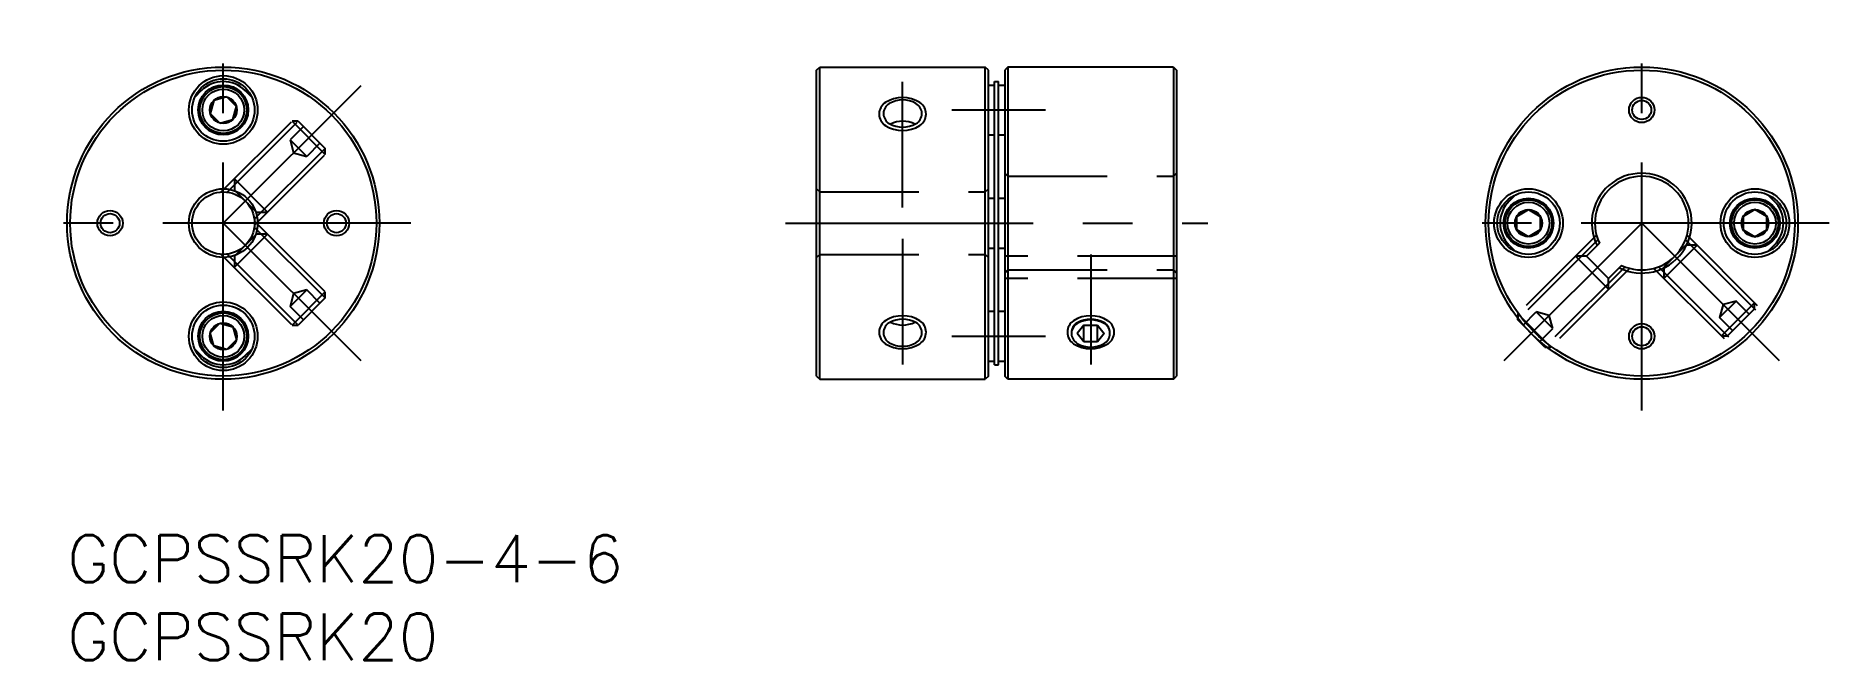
# Model space of a CAD drawing. Extents: x -2 to 113, y -8 to 32.
import ezdxf

# ---------------------------------------------------------------- set-up
doc = ezdxf.new("R2010")
doc.units = 0
doc.header["$LTSCALE"] = 0.5
doc.linetypes.add('CENTER', pattern=[50.8, 31.75, -6.35, 6.35, -6.35])
doc.linetypes.add('DASHED', pattern=[19.05, 12.7, -6.35])
for name, color, linetype in [('MSM_CENTER', 1, 'CENTER'), ('MSM_CONTINUOUS', 7, 'CONTINUOUS'), ('MSM_DASHED', 4, 'DASHED'), ('MSM_NARROW', 5, 'CONTINUOUS'), ('MSM_PART_NUMBER', 7, 'CONTINUOUS')]:
    doc.layers.add(name, color=color, linetype=linetype)
doc.styles.get("Standard").update_dxf_attribs({"font": 'txt.shx', "height": 2, "bigfont": 'bigfont.shx'})

# ---------------------------------------------------------------- blocks, each defined once
blk = doc.blocks.new('*U25')
at = {"layer": 'MSM_PART_NUMBER'}
blk.add_text('GCPSSRK20-4-6', height=3, dxfattribs=at).set_placement((0, -3))
blk = doc.blocks.new('*U26')
at = {"layer": 'MSM_PART_NUMBER'}
blk.add_text('GCPSSRK20', height=3, dxfattribs=at).set_placement((0, -8))

msp = doc.modelspace()

# ---------------------------------------------------------------- linework, layer by layer
at = {"layer": 'MSM_CENTER'}
for p, q in [((10, 8), (10, 32)), ((100.82, 8), (100.82, 32)), ((10, 20), (18.82, 28.82)), ((53.49, 21), (53.49, 29.05)), ((56.64, 27.25), (62.65, 27.25)), ((22, 20), (-2, 20)), ((18.82, 11.18), (10, 20)), ((45.99, 20), (73.04, 20)), ((112.82, 20), (88.82, 20)), ((100.82, 20), (92, 11.18)), ((109.64, 11.18), (100.82, 20)), ((53.49, 19), (53.49, 10.95)), ((65.54, 18), (65.54, 10.95)), ((56.64, 12.75), (62.65, 12.75))]:
    msp.add_line(p, q, dxfattribs=at)
at = {"layer": 'MSM_CONTINUOUS'}
for p, q in [((47.99, 29.8), (48.19, 30)), ((48.19, 10), (48.19, 30)), ((48.19, 30), (58.79, 30)), ((58.79, 10), (58.79, 30)), ((58.99, 29.8), (58.79, 30)), ((60.24, 30), (60.04, 29.8)), ((60.24, 30), (60.24, 10)), ((70.84, 30), (60.24, 30)), ((70.84, 30), (70.84, 10)), ((70.84, 30), (71.04, 29.8)), ((47.99, 10.2), (47.99, 29.8)), ((58.99, 10.2), (58.99, 29.8)), ((58.99, 28.85), (59.39, 28.85)), ((59.39, 10.93), (59.39, 29.07)), ((59.39, 29.07), (59.64, 29.07)), ((59.64, 10.93), (59.64, 29.07)), ((59.64, 28.85), (60.04, 28.85)), ((60.04, 29.8), (60.04, 10.2)), ((71.04, 29.8), (71.04, 10.2)), ((8.59, 28.49), (8.18, 28.08)), ((9.39, 27.86), (9.16, 27.03)), ((10.22, 28.09), (9.39, 27.86)), ((10.84, 27.47), (10.22, 28.09)), ((11.82, 28.08), (11.41, 28.49)), ((9.16, 27.03), (9.78, 26.41)), ((9.78, 26.41), (10.61, 26.64)), ((10.61, 26.64), (10.84, 27.47)), ((58.99, 25.65), (59.39, 25.65)), ((59.64, 25.65), (60.04, 25.65)), ((92.74, 21.82), (92.33, 21.41)), ((109.3, 21.41), (108.9, 21.82)), ((58.99, 21.6), (59.39, 21.6)), ((59.64, 21.6), (60.04, 21.6)), ((92.82, 20.43), (93.57, 20.87)), ((93.57, 20.87), (94.32, 20.43)), ((108.07, 20.87), (107.32, 20.43)), ((108.82, 20.43), (108.07, 20.87)), ((92.82, 19.57), (92.82, 20.43)), ((93.57, 19.13), (92.82, 19.57)), ((94.32, 19.57), (93.57, 19.13)), ((94.32, 20.43), (94.32, 19.57)), ((107.32, 20.43), (107.32, 19.57)), ((107.32, 19.57), (108.07, 19.13)), ((108.07, 19.13), (108.82, 19.57)), ((108.82, 19.57), (108.82, 20.43)), ((58.99, 18.4), (59.39, 18.4)), ((59.64, 18.4), (60.04, 18.4)), ((92.33, 18.59), (92.74, 18.18)), ((98.11, 18.71), (97.28, 17.88)), ((108.9, 18.18), (109.3, 18.59)), ((97.28, 17.88), (98.7, 16.46)), ((99.53, 17.29), (98.7, 16.46)), ((58.99, 14.35), (59.39, 14.35)), ((59.64, 14.35), (60.04, 14.35)), ((92.88, 13.8), (92.88, 13.92)), ((94.62, 12.06), (92.88, 13.8)), ((9.16, 12.97), (9.78, 13.59)), ((9.39, 12.14), (9.16, 12.97)), ((9.78, 13.59), (10.61, 13.36)), ((10.61, 13.36), (10.84, 12.53)), ((65.11, 13.46), (64.68, 12.93)), ((65.11, 12.4), (64.68, 12.93)), ((65.11, 13.46), (65.98, 13.46)), ((65.11, 12.4), (65.11, 13.46)), ((65.98, 13.46), (66.41, 12.93)), ((65.98, 12.4), (65.98, 13.46)), ((66.41, 12.93), (65.98, 12.4)), ((8.18, 11.92), (8.59, 11.51)), ((10.22, 11.91), (9.39, 12.14)), ((10.84, 12.53), (10.22, 11.91)), ((11.41, 11.51), (11.82, 11.92)), ((65.98, 12.4), (65.11, 12.4)), ((94.62, 12.06), (94.74, 12.06)), ((58.99, 11.15), (59.39, 11.15)), ((59.39, 10.93), (59.64, 10.93)), ((59.64, 11.15), (60.04, 11.15)), ((47.99, 10.2), (48.19, 10)), ((48.19, 10), (58.79, 10)), ((58.99, 10.2), (58.79, 10)), ((60.24, 10), (60.04, 10.2)), ((70.84, 10), (60.24, 10)), ((70.84, 10), (71.04, 10.2))]:
    msp.add_line(p, q, dxfattribs=at)
for centre, radius in [((10, 20), 10), ((100.82, 20), 10), ((10, 20), 9.8), ((10, 27.25), 2.2), ((10, 27.25), 2), ((10, 27.25), 1.6), ((10, 27.25), 1.5), ((100.82, 20), 9.8), ((10, 27.25), 1.34), ((10, 27.25), 0.866), ((100.82, 27.25), 0.81), ((100.82, 27.25), 0.611), ((10, 20), 2.2), ((10, 20), 2), ((93.57, 20), 2.2), ((93.57, 20), 2), ((108.07, 20), 2.2), ((108.07, 20), 2), ((2.75, 20), 0.81), ((17.25, 20), 0.81), ((93.57, 20), 1.6), ((93.57, 20), 1.5), ((93.57, 20), 1.34), ((93.57, 20), 0.866), ((108.07, 20), 1.6), ((108.07, 20), 1.5), ((108.07, 20), 1.34), ((108.07, 20), 0.866), ((2.75, 20), 0.611), ((17.25, 20), 0.611), ((10, 12.75), 2.2), ((10, 12.75), 2), ((10, 12.75), 1.6), ((10, 12.75), 1.5), ((10, 12.75), 1.34), ((10, 12.75), 0.866), ((100.82, 12.75), 0.81), ((100.82, 12.75), 0.611)]:
    msp.add_circle(centre, radius, dxfattribs=at)
for centre, radius, start, end in [((10, 27.07), 2, 45, 135), ((53.01, 27.02), 0.74, 119.9606, 239.9117), ((53.5, 26.16), 1.73, 60.4773, 119.7851), ((53.99, 27.02), 0.74, 299.6533, 60.6529), ((53.5, 24.8), 1.73, 62.9569, 117.0427), ((53.5, 27.88), 1.73, 240.16, 299.6533), ((100.82, 20), 3.2, 243.2099, 206.79), ((100.82, 20), 3, 244.4712, 205.5288), ((93.75, 20), 2, 135, 225), ((107.89, 20), 2, 315, 45), ((53.5, 12.12), 1.73, 60.3467, 119.84), ((65.54, 12.12), 1.73, 60.3467, 119.84), ((65.54, 12.07), 1.73, 60.3467, 119.84), ((53.01, 12.98), 0.74, 120.0883, 240.0394), ((53.5, 15.2), 1.73, 242.9573, 297.0431), ((53.99, 12.98), 0.74, 299.3471, 60.3467), ((65.05, 12.98), 0.74, 120.0883, 182.0781), ((65.05, 12.93), 0.74, 120.0883, 240.0394), ((66.03, 12.98), 0.74, 357.9219, 60.3467), ((66.03, 12.93), 0.74, 299.3471, 60.3467), ((10, 12.93), 2, 225, 315), ((53.5, 13.84), 1.73, 240.2149, 299.5227), ((65.54, 13.79), 1.73, 240.2149, 299.5227)]:
    msp.add_arc(centre, radius, start, end, dxfattribs=at)
at = {"layer": 'MSM_DASHED'}
for p, q in [((9.87, 22), (15.93, 28.05)), ((10.25, 21.98), (16.15, 27.89)), ((14.4, 26.53), (16.53, 24.4)), ((14.79, 26.53), (14.4, 26.53)), ((14.79, 26.53), (16.53, 24.79)), ((11.98, 20.25), (17.89, 26.15)), ((12, 19.87), (18.05, 25.93)), ((15.13, 26.19), (14.28, 25.34)), ((14.28, 25.34), (14.5, 24.5)), ((14.28, 25.34), (15.34, 24.28)), ((15.66, 25.66), (14.81, 24.81)), ((14.5, 24.5), (15.34, 24.28)), ((16.19, 25.13), (15.34, 24.28)), ((16.53, 24.4), (16.53, 24.79)), ((60.24, 23), (60.04, 23.2)), ((60.24, 23), (70.84, 23)), ((70.84, 23), (71.04, 23.2)), ((10.71, 22.83), (10.71, 22.12)), ((10.71, 22.83), (12.83, 20.71)), ((10.71, 22.12), (12.12, 20.71)), ((48.19, 22), (47.99, 22.2)), ((48.19, 22), (58.79, 22)), ((58.79, 22), (58.99, 22.2)), ((12.12, 20.71), (12.83, 20.71)), ((11.98, 19.75), (17.89, 13.85)), ((12, 20.13), (18.05, 14.07)), ((12.83, 19.29), (10.71, 17.17)), ((12.12, 19.29), (10.71, 17.88)), ((12.83, 19.29), (12.12, 19.29)), ((97.92, 19.22), (92.77, 14.07)), ((98.02, 18.93), (92.88, 13.8)), ((104.36, 18.59), (102.23, 16.46)), ((103.65, 18.59), (102.23, 17.17)), ((103.62, 18.93), (108.71, 13.85)), ((104.36, 18.59), (103.65, 18.59)), ((103.72, 19.22), (108.87, 14.07)), ((9.87, 18), (15.93, 11.95)), ((10.25, 18.02), (16.15, 12.11)), ((10.71, 17.88), (10.71, 17.17)), ((48.19, 18), (47.99, 17.8)), ((48.19, 18), (58.79, 18)), ((58.79, 18), (58.99, 17.8)), ((71.04, 17.88), (60.04, 17.88)), ((97.28, 17.88), (96.58, 17.88)), ((98.7, 15.76), (96.58, 17.88)), ((60.24, 17), (60.04, 16.8)), ((71.04, 16.46), (60.04, 16.46)), ((60.24, 17), (70.84, 17)), ((70.84, 17), (71.04, 16.8)), ((99.75, 17.2), (94.62, 12.06)), ((100.04, 17.1), (94.89, 11.95)), ((98.7, 15.76), (98.7, 16.46)), ((101.6, 17.1), (106.75, 11.95)), ((101.89, 17.2), (106.97, 12.11)), ((102.23, 17.17), (102.23, 16.46)), ((15.34, 15.72), (14.28, 14.66)), ((14.5, 15.5), (14.28, 14.66)), ((16.53, 15.6), (14.4, 13.47)), ((15.34, 15.72), (14.5, 15.5)), ((16.53, 15.21), (14.79, 13.47)), ((15.66, 14.34), (14.81, 15.19)), ((16.19, 14.87), (15.34, 15.72)), ((16.53, 15.21), (16.53, 15.6)), ((106.87, 15.01), (105.8, 13.95)), ((106.87, 15.01), (106.03, 14.79)), ((107.71, 14.17), (106.87, 15.01)), ((15.13, 13.81), (14.28, 14.66)), ((92.88, 14.18), (92.88, 13.92)), ((95, 12.06), (92.88, 14.18)), ((93.22, 13.46), (94.07, 14.31)), ((94.9, 14.08), (94.07, 14.31)), ((95.13, 13.25), (94.07, 14.31)), ((95.13, 13.25), (94.9, 14.08)), ((106.03, 14.79), (105.8, 13.95)), ((106.65, 13.11), (105.8, 13.95)), ((108.05, 14.89), (105.93, 12.77)), ((108.05, 14.51), (106.31, 12.77)), ((107.18, 13.64), (106.33, 14.48)), ((108.05, 14.51), (108.05, 14.89)), ((14.4, 13.47), (14.79, 13.47)), ((93.75, 12.93), (94.6, 13.78)), ((94.28, 12.4), (95.13, 13.25)), ((105.93, 12.77), (106.31, 12.77)), ((94.74, 12.06), (95, 12.06))]:
    msp.add_line(p, q, dxfattribs=at)
at = {"layer": 'MSM_NARROW'}
for centre, radius, start, end in [((52.87, 26.99), 0.875, 123.0888, 236.9112), ((53.49, 26.03), 2.02, 56.9112, 123.0888), ((54.12, 26.99), 0.875, 303.0888, 56.9112), ((53.49, 27.95), 2.02, 236.9112, 303.0888), ((53.49, 12.05), 2.02, 56.9112, 123.0888), ((65.54, 12.05), 2.02, 56.9112, 123.0888), ((52.87, 13.01), 0.875, 123.0888, 236.9112), ((54.12, 13.01), 0.875, 303.0888, 56.9112), ((64.92, 13.01), 0.875, 123.0888, 236.9112), ((66.17, 13.01), 0.875, 303.0888, 56.9112), ((53.49, 13.97), 2.02, 236.9112, 303.0888), ((65.54, 13.97), 2.02, 236.9112, 303.0888)]:
    msp.add_arc(centre, radius, start, end, dxfattribs=at)

# ---------------------------------------------------------------- block references
at = {"layer": 'MSM_CONTINUOUS'}
for name in ['*U25', '*U26']:
    msp.add_blockref(name, (0, 0), dxfattribs=at)

doc.saveas('drawing.dxf')
